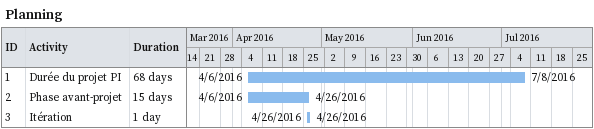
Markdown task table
Planning

| ID | Task | Duration | Start | Finish |
|---|---|---|---|---|
| 1 | Durée du projet PI | 68d | 2016-04-06 | 2016-07-08 |
| 2 | Phase avant-projet | 15d | 2016-04-06 | 2016-04-26 |
| 3 | Itération | 1d | 2016-04-26 | 2016-04-26 |
